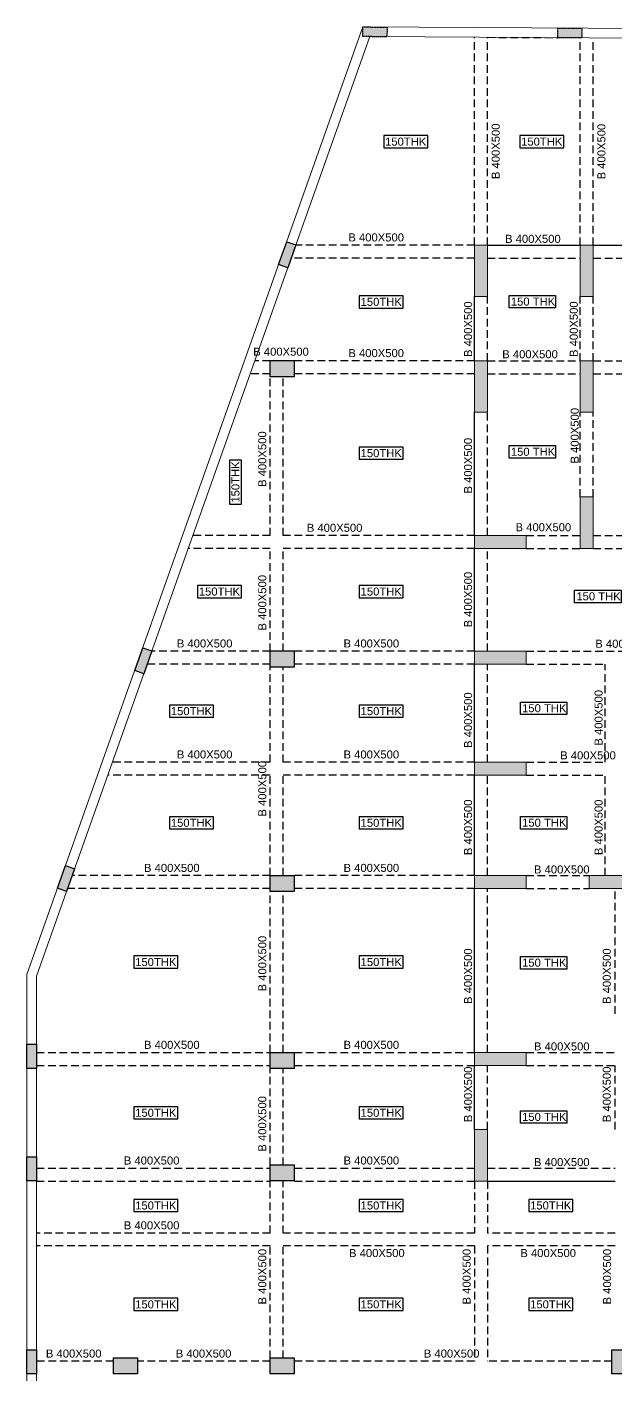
# Model space of a CAD drawing. Header units: millimetres. Extents: x 0 to 88592, y 20853 to 125502.
# Drawn here: x 0 to 18273, y 83633 to 125502 of the extents above; entities that cross this region are included whole.
import ezdxf
from ezdxf.enums import TextEntityAlignment as Align

# ---------------------------------------------------------------- set-up
doc = ezdxf.new("R2010")
doc.units = ezdxf.units.MM
doc.linetypes.add('HIDDEN2', pattern=[4.7625, 3.175, -1.5875])
for name, color, linetype in [('01-STR-BEAM', 2, 'Continuous'), ('01-STR-BEAM-NO', 4, 'Continuous'), ('01-STR-COLUMN-HATCH', 20, 'Continuous'), ('01-STR-CORE WALL-SHEAR WALL-HATCH', 20, 'Continuous'), ('01-STR-PODIUM-COLUMN', 4, 'Continuous'), ('01-STR-SLAB THK', 3, 'Continuous')]:
    doc.layers.add(name, color=color, linetype=linetype)
for name, color, linetype, lineweight in [('01-STR-COLUMN', 6, 'Continuous', 20), ('01-STR-RETAINING WALL', 3, 'Continuous', 20), ('P-WALL', 7, 'Continuous', 9)]:
    doc.layers.add(name, color=color, linetype=linetype, lineweight=lineweight)
doc.styles.add('ARIAL', font='arial.ttf')

# ---------------------------------------------------------------- blocks, each defined once
blk = doc.blocks.new('D-BSMT-2-COL')
at = {"layer": '01-STR-CORE WALL-SHEAR WALL-HATCH'}
h = blk.add_hatch(color=256, dxfattribs=at)
h.dxf.hatch_style = 1
h.paths.add_polyline_path([(-38275, 12805), (-38275, 11205), (-37875, 11205), (-37875, 12805)])
h = blk.add_hatch(color=256, dxfattribs=at)
h.dxf.hatch_style = 1
h.paths.add_polyline_path([(-34990, 11205), (-34990, 12805), (-34590, 12805), (-34590, 11205)])
h = blk.add_hatch(color=256, dxfattribs=at)
h.dxf.hatch_style = 1
h.paths.add_polyline_path([(-38275, 9210), (-38275, 7610), (-37875, 7610), (-37875, 9210)])
h = blk.add_hatch(color=256, dxfattribs=at)
h.dxf.hatch_style = 1
h.paths.add_polyline_path([(-34990, 9210), (-34990, 7610), (-34590, 7610), (-34590, 9210)])
h = blk.add_hatch(color=256, dxfattribs=at)
h.dxf.hatch_style = 1
h.paths.add_polyline_path([(-34990, 4980), (-34990, 3380), (-34590, 3380), (-34590, 4980)])
h = blk.add_hatch(color=256, dxfattribs=at)
h.dxf.hatch_style = 1
h.paths.add_polyline_path([(-38275, 3380), (-38275, 3780), (-36675, 3780), (-36675, 3380)])
h = blk.add_hatch(color=256, dxfattribs=at)
h.dxf.hatch_style = 1
h.paths.add_polyline_path([(-38275, 185), (-38275, -215), (-36675, -215), (-36675, 185)])
h = blk.add_hatch(color=256, dxfattribs=at)
h.dxf.hatch_style = 1
h.paths.add_polyline_path([(-38275, -3665), (-38275, -3265), (-36675, -3265), (-36675, -3665)])
h = blk.add_hatch(color=256, dxfattribs=at)
h.dxf.hatch_style = 1
h.paths.add_polyline_path([(-38275, -6790), (-38275, -7190), (-36675, -7190), (-36675, -6790)])
h = blk.add_hatch(color=256, dxfattribs=at)
h.dxf.hatch_style = 1
h.paths.add_polyline_path([(-34710, -6790), (-34710, -7190), (-33110, -7190), (-33110, -6790)])
h = blk.add_hatch(color=256, dxfattribs=at)
h.dxf.hatch_style = 1
h.paths.add_polyline_path([(-38275, -12290), (-38275, -12690), (-36675, -12690), (-36675, -12290)])
h = blk.add_hatch(color=256, dxfattribs=at)
h.dxf.hatch_style = 1
h.paths.add_polyline_path([(-38275, -14685), (-38275, -16285), (-37875, -16285), (-37875, -14685)])
at = {"layer": '01-STR-COLUMN'}
for points in [[(-37875, 12805), (-38275, 12805), (-38275, 11205), (-37875, 11205)], [(-34590, 11205), (-34990, 11205), (-34990, 12805), (-34590, 12805)], [(-37875, 9210), (-38275, 9210), (-38275, 7610), (-37875, 7610)], [(-34590, 9210), (-34990, 9210), (-34990, 7610), (-34590, 7610)], [(-34590, 4980), (-34990, 4980), (-34990, 3380), (-34590, 3380)], [(-36675, 3780), (-36675, 3380), (-38275, 3380), (-38275, 3780)], [(-36675, -215), (-36675, 185), (-38275, 185), (-38275, -215)], [(-36675, -3265), (-36675, -3665), (-38275, -3665), (-38275, -3265)], [(-36675, -7190), (-36675, -6790), (-38275, -6790), (-38275, -7190)], [(-33110, -7190), (-33110, -6790), (-34710, -6790), (-34710, -7190)], [(-36675, -12690), (-36675, -12290), (-38275, -12290), (-38275, -12690)], [(-38275, -14685), (-37875, -14685), (-37875, -16285), (-38275, -16285)]]:
    blk.add_lwpolyline(points, close=True, dxfattribs=at)
blk = doc.blocks.new('BLK-D-GA')
at = {"layer": '01-STR-BEAM'}
for p, q in [((-30165, 12805), (-27280, 12805)), ((-26880, 12805), (-23530, 12805)), ((-30565, 9210), (-30565, 11205)), ((-30565, 3780), (-30565, 7610)), ((-30565, 185), (-30565, 3380)), ((-30565, -3265), (-30565, -215)), ((-30565, -6790), (-30565, -3665)), ((-30565, -12290), (-30565, -7190)), ((-30565, -14685), (-30565, -12690)), ((-30165, -16285), (-26200, -16285))]:
    blk.add_line(p, q, dxfattribs=at)
at = {"layer": '01-STR-BEAM', "linetype": 'HIDDEN2', "ltscale": 75}
for p, q in [((-30165, 12405), (-27280, 12405)), ((-26880, 12405), (-23530, 12405)), ((-30165, 9210), (-30165, 11205)), ((-27280, 9210), (-27280, 11205)), ((-26880, 9210), (-26880, 11205)), ((-30165, 9210), (-27280, 9210)), ((-30165, 8810), (-27280, 8810)), ((-26880, 9210), (-23530, 9210)), ((-26880, 8810), (-23530, 8810)), ((-30165, 3780), (-30165, 7610)), ((-27280, 4980), (-27280, 7610)), ((-26880, 4980), (-26880, 7610)), ((-28965, 3780), (-27280, 3780)), ((-26880, 3780), (-24270, 3780)), ((-30165, 185), (-30165, 3380)), ((-28965, 3380), (-27280, 3380)), ((-26880, 3380), (-24270, 3380)), ((-28965, 185), (-23530, 185)), ((-30165, -3265), (-30165, -215)), ((-28965, -215), (-26510, -215)), ((-26510, -3265), (-26510, -215)), ((-28965, -3265), (-26510, -3265)), ((-30165, -6790), (-30165, -3665)), ((-28965, -3665), (-26510, -3665)), ((-26510, -6790), (-26510, -3665)), ((-28965, -6790), (-27000, -6790)), ((-30165, -12290), (-30165, -7190)), ((-28965, -7190), (-27000, -7190)), ((-26200, -11090), (-26200, -7190)), ((-28965, -12290), (-26200, -12290)), ((-30165, -14685), (-30165, -12690)), ((-28965, -12690), (-26200, -12690)), ((-26200, -14685), (-26200, -12690)), ((-30165, -15885), (-26200, -15885))]:
    blk.add_line(p, q, dxfattribs=at)
at = {"layer": '01-STR-SLAB THK', "color": 1, "linetype": 'Continuous', "ltscale": 25}
for points in [[(-28051, 10854), (-29491, 10854), (-29491, 11242), (-28051, 11242)], [(-28051, 6185), (-29491, 6185), (-29491, 6574), (-28051, 6574)], [(-26015, 1693), (-27456, 1693), (-27456, 2082), (-26015, 2082)], [(-27702, -1785), (-29142, -1785), (-29142, -1396), (-27702, -1396)], [(-27702, -5343), (-29142, -5343), (-29142, -4954), (-27702, -4954)], [(-27702, -9694), (-29142, -9694), (-29142, -9305), (-27702, -9305)], [(-27702, -14486), (-29142, -14486), (-29142, -14097), (-27702, -14097)]]:
    blk.add_lwpolyline(points, close=True, dxfattribs=at)
at = {"layer": '01-STR-BEAM-NO', "style": 'ARIAL'}
for p in [(-29618, 12876), (-29706, 9290), (-29291, 3912), (-26814, 291), (-27905, -3177), (-28720, -6724), (-28720, -12224), (-28720, -15819)]:
    blk.add_text('B 400X500', height=250, dxfattribs=at).set_placement(p)
for p in [(-30643, 9329), (-27358, 9329), (-27330, 6018), (-30643, 5086), (-30643, 924), (-30643, -2823), (-26588, -2749), (-30643, -6153), (-26588, -6153), (-30643, -10780), (-26333, -10780), (-30643, -14453), (-26333, -14453)]:
    blk.add_text('B 400X500', height=250, rotation=90, dxfattribs=at).set_placement(p)
at = {"layer": '01-STR-SLAB THK', "linetype": 'Continuous', "ltscale": 25, "style": 'ARIAL'}
for p in [(-28749, 11051, 0), (-28749, 6383, 0), (-26714, 1891, 0), (-28400, -1587, 0), (-28400, -5145, 0), (-28400, -9496, 0), (-28400, -14289, 0)]:
    blk.add_text('150 THK', height=250, dxfattribs=at).set_placement(p, align=Align.MIDDLE)
blk = doc.blocks.new('300X750')
at = {"layer": '01-STR-COLUMN-HATCH'}
h = blk.add_hatch(color=256, dxfattribs=at)
h.dxf.hatch_style = 1
h.paths.add_polyline_path([(60717413, -48262958), (60717713, -48262958), (60717713, -48263708), (60717413, -48263708)])
at = {"layer": '01-STR-PODIUM-COLUMN', "linetype": 'ByBlock'}
blk.add_lwpolyline([(60717413, -48262958), (60717713, -48262958), (60717713, -48263708), (60717413, -48263708)], close=True, dxfattribs=at)
blk = doc.blocks.new('500X750')
at = {"layer": '01-STR-COLUMN-HATCH'}
h = blk.add_hatch(color=256, dxfattribs=at)
h.dxf.hatch_style = 1
h.paths.add_polyline_path([(60717413, -48262958), (60717413, -48263708), (60717913, -48263708), (60717913, -48262958)])
at = {"layer": '01-STR-PODIUM-COLUMN', "linetype": 'ByBlock'}
blk.add_lwpolyline([(60717413, -48262958), (60717913, -48262958), (60717913, -48263708), (60717413, -48263708)], close=True, dxfattribs=at)

msp = doc.modelspace()

# ---------------------------------------------------------------- linework, layer by layer
at = {"layer": '01-STR-BEAM', "linetype": 'HIDDEN2', "ltscale": 75}
for p, q in [((13908, 118720), (13908, 125182)), ((17193, 118720), (17193, 125163)), ((17593, 118720), (17593, 125161)), ((13908, 118720), (8354, 118720)), ((13908, 118320), (8212, 118320)), ((7559, 114725), (6938, 114725)), ((7559, 115125), (7080, 115125)), ((13908, 115125), (8309, 115125)), ((13908, 114725), (8309, 114725)), ((7559, 109695), (7559, 114625)), ((7959, 109695), (7959, 114625)), ((7559, 109295), (5013, 109295)), ((7559, 109695), (5155, 109695)), ((7559, 106100), (7559, 109295)), ((13908, 109695), (7959, 109695)), ((7959, 106100), (7959, 109295)), ((13908, 109295), (7959, 109295)), ((7559, 106100), (3880, 106100)), ((13908, 106100), (8309, 106100)), ((7559, 105700), (3739, 105700)), ((7559, 102650), (7559, 105600)), ((7959, 102650), (7959, 105600)), ((13908, 105700), (8309, 105700)), ((7559, 102650), (2658, 102650)), ((13908, 102650), (7959, 102650)), ((7559, 102250), (2516, 102250)), ((7559, 99125), (7559, 102250)), ((7959, 99125), (7959, 102250)), ((13908, 102250), (7959, 102250)), ((7559, 99125), (1408, 99125)), ((13908, 99125), (8309, 99125)), ((7559, 98725), (1266, 98725)), ((7559, 93625), (7559, 98625)), ((7959, 93625), (7959, 98625)), ((13908, 98725), (8309, 98725)), ((301, 93625), (7559, 93625)), ((8309, 93625), (13908, 93625)), ((301, 93225), (7559, 93225)), ((7559, 90130), (7559, 93125)), ((7959, 90130), (7959, 93125)), ((8309, 93225), (13908, 93225)), ((301, 90030), (7559, 90030)), ((8309, 90030), (13908, 90030)), ((301, 89630), (7559, 89630)), ((7559, 88015), (7559, 89630)), ((7959, 88015), (7959, 89630)), ((8309, 89630), (13908, 89630)), ((7559, 88015), (301, 88015)), ((13908, 88015), (7959, 88015)), ((18274, 88015), (14308, 88015)), ((7559, 87615), (301, 87615)), ((7559, 84130), (7559, 87615)), ((7959, 84130), (7959, 87615)), ((13908, 87615), (7959, 87615)), ((18274, 87615), (14308, 87615)), ((2689, 84030), (301, 84030)), ((7559, 84030), (3439, 84030)), ((13908, 84030), (8309, 84030)), ((18174, 84030), (14308, 84030))]:
    msp.add_line(p, q, dxfattribs=at)
for points in [[(14308, 118720), (14308, 125179), (16491, 125167)], [(13908, 89630), (13908, 88015)], [(14308, 89630), (14308, 88015)], [(13908, 87615), (13908, 84030)], [(14308, 87615), (14308, 84030)]]:
    msp.add_lwpolyline(points, dxfattribs=at)
at = {"layer": '01-STR-RETAINING WALL', "linetype": 'ByBlock'}
for p, q in [((10439, 125502), (1, 96053)), ((301, 96001), (10651, 125201)), ((55374, 125243), (10439, 125502)), ((10651, 125201), (55360, 124943)), ((1, 96053), (1, 56421)), ((301, 56421), (301, 96001))]:
    msp.add_line(p, q, dxfattribs=at)
at = {"layer": '01-STR-SLAB THK', "color": 1, "linetype": 'ByBlock'}
for points in [[(11085, 121746), (12453, 121746), (12453, 122127), (11085, 122127)], [(15312, 121746), (16679, 121746), (16679, 122127), (15312, 122127)], [(10324, 116766), (11691, 116766), (11691, 117146), (10324, 117146)], [(10324, 112064), (11691, 112064), (11691, 112444), (10324, 112444)], [(6670, 110673), (6670, 112041), (6290, 112041), (6290, 110673)], [(5298, 107762), (6665, 107762), (6665, 108143), (5298, 108143)], [(10324, 107762), (11691, 107762), (11691, 108143), (10324, 108143)], [(4427, 104046), (5795, 104046), (5795, 104427), (4427, 104427)], [(10324, 104046), (11691, 104046), (11691, 104427), (10324, 104427)], [(4427, 100575), (5795, 100575), (5795, 100955), (4427, 100955)], [(10324, 100575), (11691, 100575), (11691, 100955), (10324, 100955)], [(3320, 96247), (4687, 96247), (4687, 96628), (3320, 96628)], [(10324, 96247), (11691, 96247), (11691, 96628), (10324, 96628)], [(3320, 91562), (4687, 91562), (4687, 91943), (3320, 91943)], [(10324, 91562), (11691, 91562), (11691, 91943), (10324, 91943)], [(3320, 88681), (4687, 88681), (4687, 89061), (3320, 89061)], [(10324, 88681), (11691, 88681), (11691, 89061), (10324, 89061)], [(15591, 88681), (16959, 88681), (16959, 89061), (15591, 89061)], [(3320, 85608), (4687, 85608), (4687, 85988), (3320, 85988)], [(10324, 85608), (11691, 85608), (11691, 85988), (10324, 85988)], [(15591, 85608), (16959, 85608), (16959, 85988), (15591, 85988)]]:
    msp.add_lwpolyline(points, close=True, dxfattribs=at)

# ---------------------------------------------------------------- block references
at = {"layer": '01-STR-BEAM', "linetype": 'HIDDEN2', "ltscale": 75, "rotation": 269.5047759329356}
for p in [(48797136, 60423495), (48803190, 60423460)]:
    msp.add_blockref('300X750', p, dxfattribs=at)
at = {"layer": '01-STR-COLUMN', "linetype": 'ByBlock'}
msp.add_blockref('BLK-D-GA', (44474, 105915), dxfattribs=at)
at = {"layer": '01-STR-COLUMN'}
msp.add_blockref('D-BSMT-2-COL', (52184, 105915), dxfattribs=at)
at = {"layer": 'P-WALL'}
for name, p, rotation in [('300X750', (41111970, -65657276), 160.482245827565), ('500X750', (48271266, 60832544), 270), ('300X750', (41159622, -65637294), 160.527662170319), ('500X750', (48271266, 60823519), 270), ('300X750', (41157222, -65644062), 160.527662170319), ('500X750', (48271266, 60816544), 270), ('300X750', (60717713, -48169827), 179.999999999416), ('500X750', (48271266, 60811044), 270), ('300X750', (60717713, -48173322), 179.999999999416), ('500X750', (48271266, 60807549), 270), ('300X750', (60717714, -48179322), 179.999999999416), ('500X750', (60736087, -48179322), 180), ('500X750', (48266396, 60801549), 270), ('500X750', (48271266, 60801549), 270)]:
    msp.add_blockref(name, p, dxfattribs=dict(at, rotation=rotation))

# ---------------------------------------------------------------- texts
at = {"layer": '01-STR-BEAM-NO', "linetype": 'Continuous', "style": 'ARIAL'}
for p in [(14689, 120773), (17974, 120764), (7437, 111205), (7437, 106742), (7437, 100961), (7437, 95526), (7437, 90545), (7437, 85797), (13786, 85797), (18151, 85797)]:
    msp.add_text('B 400X500', height=250, rotation=90, dxfattribs=at).set_placement(p)
for p in [(9987, 118835), (7031, 115284), (9987, 115240), (8696, 109810), (4657, 106215), (9837, 106215), (4657, 102765), (9837, 102765), (3637, 99240), (9837, 99240), (3637, 93740), (9837, 93740), (3010, 90145), (9837, 90145), (3010, 88130), (10008, 87269), (15331, 87269), (589, 84145), (4624, 84145), (12332, 84145)]:
    msp.add_text('B 400X500', height=250, dxfattribs=at).set_placement(p)
at = {"layer": '01-STR-SLAB THK', "linetype": 'ByBlock', "style": 'ARIAL'}
for p in [(11128, 121813), (15355, 121813), (10367, 116833), (10367, 112131), (5341, 107829), (10367, 107829), (4471, 104113), (10367, 104113), (4471, 100642), (10367, 100642), (3363, 96314), (10367, 96314), (3363, 91629), (10367, 91629), (3363, 88748), (10367, 88748), (15635, 88748), (3363, 85674), (10367, 85674), (15635, 85674)]:
    msp.add_text('150THK', height=250, dxfattribs=at).set_placement(p)
msp.add_text('150THK', height=250, rotation=90, dxfattribs=at).set_placement((6603, 110717))

doc.saveas('drawing.dxf')
